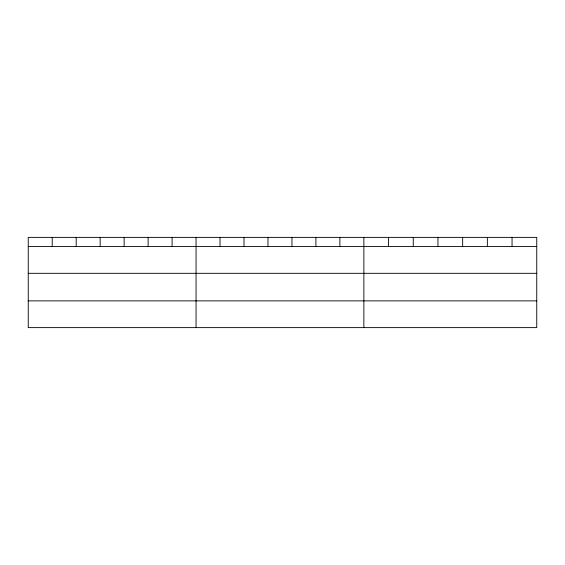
<?xml version="1.0" encoding="UTF-8"?>
<svg xmlns="http://www.w3.org/2000/svg" width="565" height="565" viewBox="0 0 565 565"><rect width="100%" height="100%" fill="white"/><g stroke="black" fill="none" stroke-linecap="round" stroke-linejoin="round"><path stroke-width="0.85" d="M536.75 273.312L536.75 237.378L28.25 237.378L28.25 327.622L536.75 327.622L536.75 273.312L28.25 273.312M28.25 246.559L536.75 246.559M28.25 300.87L536.75 300.87M512.052 237.378L512.052 246.559M487.355 237.378L487.355 246.559M462.657 237.378L462.657 246.559M437.953 237.378L437.953 246.559M413.255 237.378L413.255 246.559M388.558 237.378L388.558 246.559M363.86 237.378L363.86 327.622M339.89 237.378L339.89 246.559M315.913 237.378L315.913 246.559M291.943 237.378L291.943 246.559M267.972 237.378L267.972 246.559M244.002 237.378L244.002 246.559M220.025 237.378L220.025 246.559M196.055 237.378L196.055 327.622M172.085 237.378L172.085 246.559M148.108 237.378L148.108 246.559M124.138 237.378L124.138 246.559M100.167 237.378L100.167 246.559M76.197 237.378L76.197 246.559M52.22 237.378L52.22 246.559"/></g></svg>
